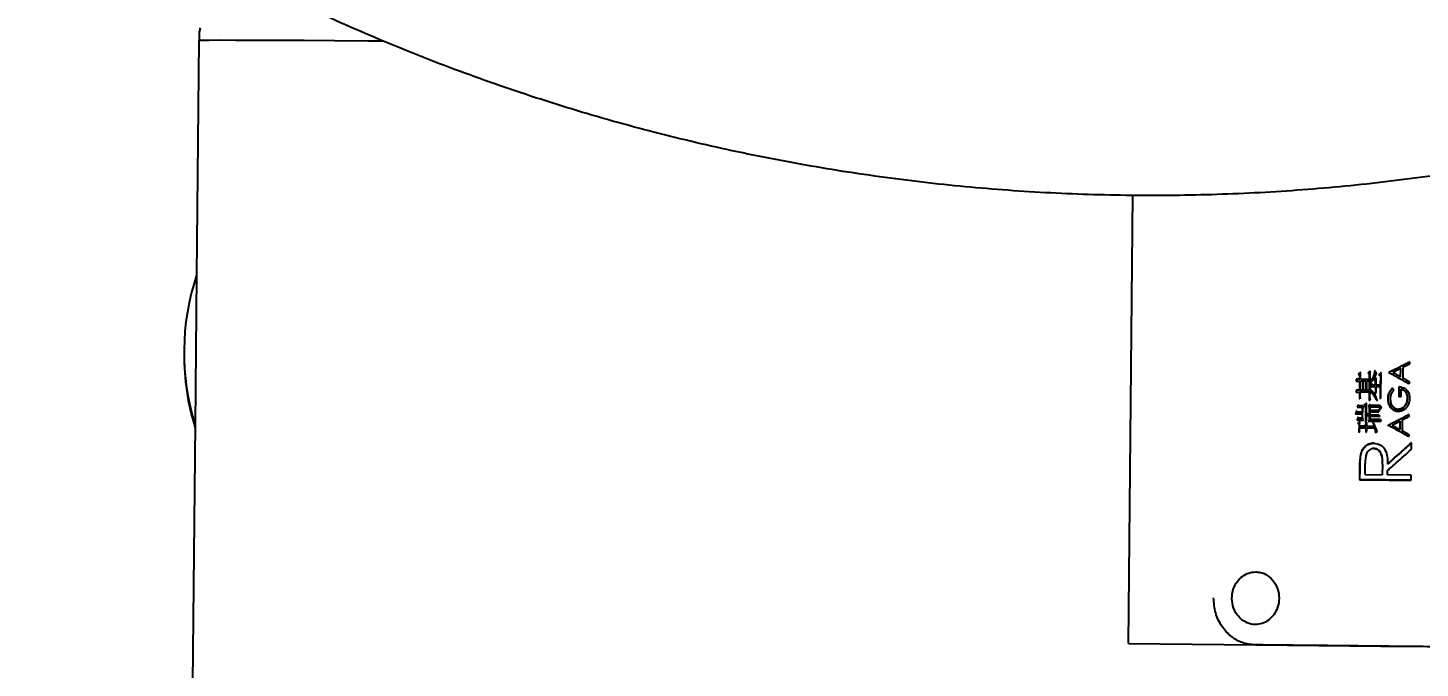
# Model space of a CAD drawing. Header units: millimetres. Extents: x 2454 to 4226, y 715 to 1968.
# Drawn here: x 3118.8 to 3225.9, y 883.1 to 932.4 of the extents above; entities that cross this region are included whole.
import ezdxf

# ---------------------------------------------------------------- set-up
doc = ezdxf.new("R2010")
doc.units = ezdxf.units.MM
doc.layers.add('标注', color=3, linetype='Continuous', lineweight=13)
doc.styles.add('SLDTEXTSTYLE1', font='txt.shx', dxfattribs={"width": 0.7, "bigfont": 'gbcbig.shx'})
doc.dimstyles.new('SLDDIMSTYLE12$0', dxfattribs={"dimtxt": 12, "dimasz": 10, "dimexe": 0, "dimexo": 0.0625, "dimgap": 0.875, "dimtad": 1, "dimdec": 1, "dimlfac": 1.8, "dimrnd": 1e-09, "dimzin": 12, "dimdsep": 46, "dimtxsty": 'SLDTEXTSTYLE1', "dimcen": 0.09, "dimdle": 8.16, "dimclrd": 3, "dimclre": 3, "dimadec": 0, "dimazin": 3, "dimtfac": 1, "dimtdec": 1, "dimtofl": 0, "dimtmove": 0, "dimatfit": 3, "dimfxl": 0, "dimfrac": 2, "dimtolj": 1, "dimlwd": 5, "dimlwe": 5, "dimarcsym": 0})

# ---------------------------------------------------------------- blocks, each defined once
blk = doc.blocks.new('*D50')
at = {"layer": 'Defpoints', "color": 0, "transparency": 16777216}
for p in [(3205.35, 1072.8), (3019.25, 833.3), (3203.38, 833.3)]:
    blk.add_point(p, dxfattribs=at)
at = {"layer": '标注', "color": 3, "lineweight": 5, "transparency": 16777216}
blk.add_line((3205.29, 1072.8), (3019.25, 1072.8), dxfattribs=at)
at = {"layer": '标注', "color": 3, "linetype": 'Continuous', "lineweight": 5, "transparency": 16777216}
for p, q in [((3019.25, 1062.8), (3019.25, 843.3)), ((3203.32, 833.3), (3019.25, 833.3))]:
    blk.add_line(p, q, dxfattribs=at)
at = {"layer": '标注', "color": 3, "transparency": 16777216}
for points in [[(3017.58, 1062.8), (3020.92, 1062.8), (3019.25, 1072.8)], [(3017.58, 843.3), (3020.92, 843.3), (3019.25, 833.3)]]:
    blk.add_solid(points, dxfattribs=at)
at = {"layer": '标注', "color": 0, "transparency": 16777216, "insert": (3004.66, 912.63), "char_height": 12, "attachment_point": 5, "rotation": 90, "style": 'SLDTEXTSTYLE1'}
blk.add_mtext('\\A1;{\\fSimSun|b0|i0|c134|p2;\\H2.28571x;245}', dxfattribs=at)

msp = doc.modelspace()

# ---------------------------------------------------------------- linework, layer by layer
at = {"color": 7, "linetype": 'Continuous', "lineweight": 25}
for p, q in [((3131.948, 931.455), (3131.768, 913.369)), ((3203.489, 884.996), (3203.832, 919.539)), ((3203.489, 884.996), (3203.832, 919.539)), ((3131.768, 913.369), (3131.654, 901.844)), ((3130.81, 907.476), (3130.81, 907.286)), ((3225.12, 906.71), (3225.118, 906.534)), ((3221.173, 905.759), (3221.189, 905.759)), ((3221.308, 905.631), (3221.292, 905.631)), ((3221.305, 905.359), (3221.308, 905.631)), ((3221.348, 905.358), (3221.354, 905.913)), ((3221.921, 905.849), (3221.938, 905.849)), ((3222.053, 905.351), (3222.057, 905.73)), ((3222.095, 905.195), (3222.103, 906.012)), ((3222.437, 906.018), (3222.455, 906.018)), ((3222.489, 906.018), (3222.455, 906.018)), ((3222.933, 905.877), (3222.769, 905.713)), ((3222.769, 905.713), (3222.888, 905.595)), ((3222.888, 905.595), (3222.881, 904.914)), ((3222.916, 904.144), (3222.933, 905.877)), ((3223.517, 905.895), (3223.536, 905.895)), ((3223.536, 905.872), (3223.517, 905.872)), ((3223.536, 905.872), (3223.536, 905.895)), ((3224.443, 905.546), (3224.449, 906.19)), ((3224.612, 906.273), (3224.604, 905.457)), ((3221.005, 905.215), (3221.02, 905.215)), ((3221.305, 905.359), (3221.168, 905.36)), ((3221.297, 904.512), (3221.176, 904.513)), ((3221.297, 904.512), (3221.304, 905.222)), ((3221.34, 904.511), (3221.347, 905.222)), ((3221.546, 904.509), (3221.34, 904.511)), ((3221.553, 905.22), (3221.347, 905.222)), ((3222.053, 905.351), (3221.348, 905.358)), ((3221.537, 905.22), (3221.553, 905.22)), ((3221.546, 904.509), (3221.553, 905.22)), ((3221.589, 904.509), (3221.596, 905.219)), ((3221.796, 904.506), (3221.589, 904.509)), ((3221.803, 905.217), (3221.596, 905.219)), ((3221.786, 905.217), (3221.803, 905.217)), ((3221.796, 904.506), (3221.803, 905.217)), ((3221.839, 904.506), (3221.846, 905.217)), ((3222.045, 904.504), (3221.839, 904.506)), ((3222.052, 905.215), (3221.846, 905.217)), ((3222.035, 905.214), (3222.052, 905.215)), ((3222.045, 904.504), (3222.052, 905.215)), ((3222.083, 903.997), (3222.087, 904.435)), ((3222.089, 904.61), (3222.094, 905.136)), ((3222.222, 905.008), (3222.134, 904.785)), ((3222.289, 904.92), (3222.222, 905.008)), ((3222.512, 904.918), (3222.289, 904.92)), ((3222.561, 905.472), (3222.405, 905.318)), ((3222.405, 905.318), (3222.515, 905.2)), ((3222.515, 905.2), (3222.498, 905.2)), ((3222.511, 904.791), (3222.506, 904.275)), ((3222.512, 904.918), (3222.515, 905.2)), ((3222.552, 904.547), (3222.554, 904.791)), ((3222.554, 904.791), (3222.88, 904.787)), ((3222.555, 904.917), (3222.561, 905.472)), ((3222.881, 904.914), (3222.555, 904.917)), ((3222.861, 904.787), (3222.88, 904.787)), ((3222.88, 904.787), (3222.87, 903.872)), ((3223.774, 904.669), (3223.794, 904.669)), ((3223.908, 904.53), (3223.794, 904.669)), ((3224.334, 904.779), (3224.314, 904.779)), ((3224.327, 904.018), (3224.334, 904.779)), ((3224.488, 904.016), (3224.494, 904.616)), ((3225.105, 905.178), (3225.103, 905.002)), ((3221.183, 903.403), (3221.103, 903.199)), ((3221.251, 903.315), (3221.183, 903.403)), ((3221.275, 903.859), (3221.291, 903.859)), ((3221.291, 903.859), (3221.296, 904.375)), ((3221.336, 904.131), (3221.339, 904.375)), ((3222.044, 904.368), (3221.339, 904.375)), ((3221.639, 903.378), (3221.656, 903.378)), ((3221.813, 902.764), (3221.821, 903.542)), ((3222.02, 903.725), (3222.037, 903.725)), ((3222.027, 904.368), (3222.044, 904.368)), ((3222.037, 903.725), (3222.044, 904.368)), ((3222.488, 904.275), (3222.506, 904.275)), ((3222.506, 904.275), (3222.575, 904.352)), ((3222.852, 903.872), (3222.87, 903.872)), ((3222.87, 903.872), (3222.94, 903.949)), ((3223.476, 903.864), (3223.456, 903.864)), ((3224.327, 904.018), (3224.306, 904.018)), ((3224.488, 904.016), (3224.327, 904.018)), ((3224.488, 904.016), (3224.468, 904.016)), ((3224.971, 903.895), (3224.95, 903.895)), ((3220.96, 902.694), (3220.945, 902.694)), ((3221.049, 902.917), (3220.96, 902.694)), ((3221.108, 902.819), (3221.049, 902.917)), ((3221.173, 902.439), (3221.085, 902.236)), ((3221.103, 903.199), (3221.088, 903.199)), ((3221.103, 903.199), (3221.482, 903.195)), ((3221.478, 902.816), (3221.108, 902.819)), ((3221.207, 902.361), (3221.173, 902.439)), ((3221.474, 902.358), (3221.207, 902.361)), ((3221.477, 902.699), (3221.461, 902.699)), ((3221.482, 903.195), (3221.466, 903.195)), ((3221.477, 902.699), (3221.474, 902.358)), ((3221.482, 903.195), (3221.478, 902.816)), ((3221.48, 902.154), (3221.593, 902.279)), ((3221.517, 902.367), (3221.525, 903.195)), ((3221.593, 902.279), (3221.517, 902.367)), ((3221.525, 903.195), (3221.611, 903.194)), ((3221.56, 903.321), (3221.544, 903.321)), ((3221.611, 903.194), (3221.56, 903.321)), ((3221.775, 903.231), (3221.758, 903.231)), ((3221.763, 902.044), (3221.775, 903.231)), ((3221.807, 902.209), (3221.811, 902.588)), ((3221.956, 903.288), (3221.973, 903.288)), ((3222.032, 902.294), (3222.049, 902.294)), ((3222.049, 902.294), (3222.051, 902.527)), ((3222.052, 902.576), (3222.058, 903.189)), ((3222.091, 902.264), (3222.094, 902.488)), ((3222.822, 902.48), (3222.094, 902.488)), ((3222.095, 902.605), (3222.097, 902.838)), ((3222.772, 902.598), (3222.095, 902.605)), ((3222.757, 902.832), (3222.097, 902.838)), ((3222.098, 902.955), (3222.101, 903.218)), ((3222.716, 902.949), (3222.098, 902.955)), ((3222.778, 903.211), (3222.101, 903.218)), ((3222.805, 903.328), (3222.128, 903.335)), ((3222.739, 902.832), (3222.757, 902.832)), ((3222.793, 902.948), (3222.775, 902.948)), ((3222.793, 902.948), (3222.827, 902.948)), ((3222.804, 902.48), (3222.822, 902.48)), ((3222.809, 902.948), (3222.827, 902.948)), ((3224.29, 903.049), (3224.269, 903.049)), ((3224.295, 902.887), (3224.274, 902.887)), ((3225.08, 902.648), (3225.078, 902.473)), ((3131.654, 901.844), (3131.456, 881.958)), ((3221.085, 902.236), (3221.07, 902.235)), ((3221.291, 902.136), (3221.151, 901.982)), ((3221.151, 901.982), (3221.245, 901.874)), ((3221.223, 901.251), (3221.239, 901.251)), ((3221.245, 901.874), (3221.239, 901.251)), ((3221.239, 901.251), (3221.308, 901.328)), ((3221.284, 901.416), (3221.286, 901.62)), ((3221.286, 901.62), (3221.793, 901.615)), ((3221.287, 901.747), (3221.291, 902.136)), ((3221.794, 901.741), (3221.287, 901.747)), ((3221.431, 902.241), (3221.447, 902.242)), ((3221.447, 902.242), (3221.48, 902.154)), ((3221.84, 902.052), (3221.719, 901.917)), ((3221.719, 901.917), (3221.795, 901.829)), ((3221.746, 902.044), (3221.763, 902.044)), ((3221.773, 901.294), (3221.79, 901.294)), ((3221.793, 901.615), (3221.776, 901.615)), ((3221.79, 901.294), (3221.793, 901.615)), ((3221.79, 901.294), (3221.859, 901.371)), ((3221.795, 901.829), (3221.794, 901.741)), ((3221.824, 902.052), (3221.84, 902.052)), ((3221.834, 901.459), (3221.836, 901.614)), ((3221.836, 901.614), (3222.428, 901.608)), ((3221.837, 901.741), (3221.84, 902.052)), ((3222.395, 901.735), (3221.837, 901.741)), ((3221.953, 902.139), (3221.97, 902.139)), ((3222.897, 902.256), (3222.091, 902.264)), ((3222.095, 902.139), (3222.788, 902.132)), ((3222.33, 902.096), (3222.296, 902.087)), ((3222.296, 902.087), (3222.395, 901.735)), ((3222.313, 902.096), (3222.33, 902.096)), ((3222.411, 901.608), (3222.428, 901.608)), ((3222.519, 901.228), (3222.665, 901.333)), ((3222.929, 902.129), (3222.947, 902.129)), ((3223.477, 901.834), (3223.496, 901.834)), ((3223.496, 901.811), (3223.477, 901.811)), ((3223.496, 901.811), (3223.496, 901.834)), ((3224.403, 901.485), (3224.409, 902.128)), ((3224.571, 902.212), (3224.563, 901.396)), ((3222.388, 900.437), (3222.37, 900.437)), ((3225.064, 901.117), (3225.063, 900.941)), ((3225.273, 899.966), (3225.278, 900.465)), ((3221.372, 899.541), (3221.355, 899.541)), ((3221.291, 898.522), (3221.282, 897.621)), ((3221.307, 898.522), (3221.291, 898.522)), ((3221.299, 897.621), (3221.307, 898.522)), ((3221.71, 898.021), (3221.719, 898.865)), ((3221.71, 898.021), (3223.031, 898.007)), ((3223.045, 898.831), (3223.026, 898.831)), ((3223.045, 898.831), (3223.031, 898.007)), ((3223.437, 898.003), (3223.44, 898.331)), ((3225.254, 897.984), (3223.437, 898.003)), ((3225.25, 897.58), (3225.228, 897.58)), ((3225.25, 897.58), (3225.254, 897.984))]:
    msp.add_line(p, q, dxfattribs=at)
at = {"color": 7, "linetype": 'Continuous', "lineweight": 25, "flags": 128}
for points in [[(3146.126, 931.406), (3144.996, 931.414), (3142.392, 931.431), (3140.058, 931.446), (3138.003, 931.457), (3136.237, 931.465), (3134.767, 931.47), (3133.599, 931.472), (3132.74, 931.47), (3132.192, 931.466), (3131.957, 931.458), (3131.948, 931.455)], [(3225.12, 906.71), (3225.108, 906.71), (3225.098, 906.71)], [(3221.338, 905.913), (3221.347, 905.913), (3221.354, 905.913)], [(3222.04, 905.73), (3222.049, 905.73), (3222.057, 905.73)], [(3222.086, 906.012), (3222.095, 906.012), (3222.103, 906.012)], [(3222.751, 905.713), (3222.761, 905.713), (3222.769, 905.713)], [(3222.869, 905.595), (3222.879, 905.595), (3222.888, 905.595)], [(3222.915, 905.877), (3222.925, 905.877), (3222.933, 905.877)], [(3221.108, 905.438), (3221.099, 905.438), (3221.093, 905.438)], [(3221.093, 904.601), (3221.101, 904.601), (3221.108, 904.601)], [(3222.117, 904.785), (3222.126, 904.785), (3222.134, 904.785)], [(3222.222, 905.008), (3222.212, 905.008), (3222.204, 905.008)], [(3222.387, 905.318), (3222.397, 905.318), (3222.405, 905.318)], [(3222.493, 904.791), (3222.503, 904.791), (3222.511, 904.791)], [(3222.543, 905.472), (3222.553, 905.472), (3222.561, 905.472)], [(3225.103, 905.002), (3225.091, 905.002), (3225.081, 905.002)], [(3221.005, 904.368), (3221.013, 904.368), (3221.02, 904.368)], [(3221.183, 903.403), (3221.174, 903.403), (3221.167, 903.403)], [(3221.804, 903.542), (3221.813, 903.542), (3221.821, 903.542)], [(3222.069, 903.413), (3222.078, 903.413), (3222.086, 903.413)], [(3222.603, 903.729), (3222.609, 903.729), (3222.615, 903.729), (3222.621, 903.729)], [(3222.621, 903.729), (3222.634, 903.738), (3222.646, 903.748)], [(3221.049, 902.917), (3221.04, 902.917), (3221.033, 902.917)], [(3221.173, 902.439), (3221.164, 902.439), (3221.158, 902.439)], [(3221.611, 903.194), (3221.601, 903.194), (3221.595, 903.194)], [(3222.034, 902.527), (3222.043, 902.527), (3222.051, 902.527)], [(3222.041, 903.189), (3222.05, 903.189), (3222.058, 903.189)], [(3222.716, 902.949), (3222.731, 902.907), (3222.744, 902.869), (3222.757, 902.832)], [(3222.76, 903.211), (3222.769, 903.211), (3222.778, 903.211)], [(3222.772, 902.598), (3222.79, 902.557), (3222.806, 902.519), (3222.822, 902.48)], [(3225.08, 902.648), (3225.067, 902.648), (3225.058, 902.648)], [(3221.136, 901.982), (3221.144, 901.982), (3221.151, 901.982)], [(3221.229, 901.874), (3221.238, 901.874), (3221.245, 901.874)], [(3221.275, 902.136), (3221.283, 902.136), (3221.291, 902.136)], [(3221.308, 901.328), (3221.296, 901.372), (3221.284, 901.416)], [(3221.48, 902.154), (3221.471, 902.154), (3221.464, 902.154)], [(3221.702, 901.917), (3221.711, 901.917), (3221.719, 901.917)], [(3221.778, 901.829), (3221.787, 901.829), (3221.795, 901.829)], [(3221.832, 902.121), (3221.82, 902.165), (3221.807, 902.209)], [(3221.859, 901.371), (3221.847, 901.415), (3221.834, 901.459)], [(3222.278, 902.087), (3222.288, 902.087), (3222.296, 902.087)], [(3222.519, 901.228), (3222.508, 901.228), (3222.501, 901.228)], [(3222.897, 902.256), (3222.914, 902.214), (3222.931, 902.171), (3222.947, 902.129)], [(3225.063, 900.941), (3225.051, 900.941), (3225.041, 900.941)], [(3225.278, 900.465), (3225.266, 900.465), (3225.256, 900.465)], [(3221.282, 897.621), (3221.291, 897.621), (3221.299, 897.621)], [(3203.489, 884.996), (3208.402, 884.947), (3213.292, 884.897), (3218.137, 884.848), (3222.913, 884.798), (3224.262, 884.783)]]:
    msp.add_lwpolyline(points, dxfattribs=at)
at = {"color": 7, "linetype": 'Continuous', "lineweight": 25}
for centre, start, end in [((3149.71, 907.428), 161.67787, 197.18353), ((3149.71, 907.238), 179.85415, 197.16958)]:
    msp.add_arc(centre, 18.9, start, end, dxfattribs=at)
for points, knots in [([(3053.725, 1095.471), (3053.557, 1094.29), (3053.079, 1090.929), (3052.511, 1085.361), (3052.11, 1078.77), (3051.997, 1072.167), (3052.167, 1065.566), (3052.622, 1058.977), (3053.36, 1052.415), (3054.379, 1045.89), (3055.679, 1039.415), (3057.256, 1033.003), (3059.108, 1026.664), (3061.23, 1020.41), (3063.621, 1014.254), (3066.274, 1008.207), (3069.184, 1002.279), (3072.348, 996.482), (3075.758, 990.827), (3079.408, 985.323), (3083.292, 979.982), (3087.402, 974.813), (3091.731, 969.826), (3096.271, 965.03), (3101.013, 960.434), (3105.948, 956.046), (3111.068, 951.874), (3116.362, 947.927), (3121.822, 944.212), (3127.436, 940.735), (3133.195, 937.503), (3139.088, 934.522), (3145.103, 931.797), (3151.231, 929.334), (3157.458, 927.137), (3163.775, 925.21), (3170.169, 923.557), (3176.627, 922.181), (3183.14, 921.084), (3189.693, 920.268), (3196.275, 919.735), (3202.874, 919.486), (3209.478, 919.522), (3216.074, 919.841), (3222.651, 920.445), (3229.195, 921.331), (3235.695, 922.498), (3242.139, 923.943), (3248.514, 925.665), (3254.81, 927.659), (3261.013, 929.923), (3267.114, 932.452), (3273.1, 935.241), (3278.96, 938.285), (3284.684, 941.579), (3290.261, 945.116), (3295.68, 948.89), (3300.932, 952.893), (3306.007, 957.119), (3310.895, 961.56), (3315.587, 966.207), (3320.075, 971.051), (3324.35, 976.085), (3328.405, 981.297), (3332.231, 986.68), (3335.822, 992.222), (3339.171, 997.913), (3342.272, 1003.744), (3345.119, 1009.703), (3347.707, 1015.778), (3350.031, 1021.96), (3352.087, 1028.236), (3353.87, 1034.594), (3355.379, 1041.023), (3356.609, 1047.512), (3357.558, 1054.047), (3358.225, 1060.617), (3358.609, 1067.21), (3358.709, 1073.813), (3358.524, 1080.414), (3358.055, 1087.001), (3357.303, 1093.562), (3356.27, 1100.085), (3354.956, 1106.557), (3353.365, 1112.966), (3351.5, 1119.301), (3349.363, 1125.55), (3346.96, 1131.701), (3344.294, 1137.742), (3341.37, 1143.664), (3338.194, 1149.454), (3334.772, 1155.102), (3331.11, 1160.597), (3327.214, 1165.93), (3323.093, 1171.09), (3318.753, 1176.068), (3314.203, 1180.854), (3309.452, 1185.44), (3304.507, 1189.817), (3299.378, 1193.977), (3294.075, 1197.913), (3288.607, 1201.617), (3282.985, 1205.081), (3277.219, 1208.301), (3271.32, 1211.269), (3265.299, 1213.981), (3259.166, 1216.431), (3252.934, 1218.614), (3246.613, 1220.528), (3240.216, 1222.167), (3233.754, 1223.529), (3227.24, 1224.612), (3220.684, 1225.414), (3214.101, 1225.932), (3207.501, 1226.167), (3200.898, 1226.117), (3194.302, 1225.783), (3187.727, 1225.166), (3181.185, 1224.266), (3174.687, 1223.085), (3168.247, 1221.625), (3161.875, 1219.89), (3155.584, 1217.881), (3149.385, 1215.604), (3143.29, 1213.062), (3137.31, 1210.26), (3131.456, 1207.204), (3125.739, 1203.898), (3120.17, 1200.348), (3114.759, 1196.563), (3109.516, 1192.548), (3104.45, 1188.311), (3099.572, 1183.86), (3094.89, 1179.203), (3090.412, 1174.349), (3086.148, 1169.306), (3082.105, 1164.085), (3078.29, 1158.694), (3074.711, 1153.144), (3071.374, 1147.445), (3068.286, 1141.608), (3065.452, 1135.643), (3062.877, 1129.562), (3060.567, 1123.375), (3058.525, 1117.095), (3056.754, 1110.733), (3055.262, 1104.3), (3054.3, 1099.2), (3053.845, 1096.248), (3053.725, 1095.471)], [0, 0, 0, 0, 0.00371707, 0.01057073, 0.01742476, 0.02427878, 0.03113281, 0.03798684, 0.04484087, 0.0516949, 0.05854893, 0.06540296, 0.07225699, 0.07911102, 0.08596505, 0.09281907, 0.0996731, 0.10652713, 0.11338116, 0.12023519, 0.12708922, 0.13394325, 0.14079728, 0.14765131, 0.15450534, 0.16135937, 0.1682134, 0.17506743, 0.18192146, 0.18877549, 0.19562952, 0.20248355, 0.20933758, 0.21619161, 0.22304564, 0.22989967, 0.2367537, 0.24360773, 0.25046176, 0.25731579, 0.26416982, 0.27102385, 0.27787788, 0.28473191, 0.29158594, 0.29843997, 0.305294, 0.31214803, 0.31900206, 0.32585609, 0.33271012, 0.33956415, 0.34641818, 0.35327221, 0.36012624, 0.36698027, 0.3738343, 0.38068833, 0.38754236, 0.39439639, 0.40125042, 0.40810445, 0.41495848, 0.42181251, 0.42866653, 0.43552056, 0.44237459, 0.44922862, 0.45608265, 0.46293668, 0.46979071, 0.47664474, 0.48349877, 0.4903528, 0.49720683, 0.50406086, 0.51091488, 0.51776891, 0.52462294, 0.53147697, 0.538331, 0.54518503, 0.55203906, 0.55889309, 0.56574712, 0.57260114, 0.57945517, 0.5863092, 0.59316323, 0.60001726, 0.60687129, 0.61372532, 0.62057935, 0.62743338, 0.63428741, 0.64114144, 0.64799547, 0.6548495, 0.66170352, 0.66855755, 0.67541158, 0.68226561, 0.68911964, 0.69597367, 0.7028277, 0.70968173, 0.71653576, 0.72338979, 0.73024382, 0.73709785, 0.74395188, 0.75080591, 0.75765994, 0.76451397, 0.771368, 0.77822203, 0.78507606, 0.79193009, 0.79878412, 0.80563816, 0.81249219, 0.81934622, 0.82620025, 0.83305428, 0.83990831, 0.84676234, 0.85361637, 0.8604704, 0.86732443, 0.87417846, 0.88103249, 0.88788652, 0.89474054, 0.90159457, 0.9084486, 0.91530263, 0.92215666, 0.92901069, 0.93586472, 0.94271875, 0.94957278, 0.95642681, 0.96328084, 0.97013487, 0.9769889, 0.98384293, 0.99069696, 0.99755098, 1, 1, 1, 1]), ([(3132.048, 932.433), (3132.023, 932.329), (3131.949, 932.008), (3131.971, 931.677), (3131.986, 931.454)], [0, 0, 0, 0, 0.325192, 1, 1, 1, 1]), ([(3223.536, 905.895), (3223.589, 905.922), (3223.851, 906.056), (3224.246, 906.259), (3224.721, 906.504), (3224.987, 906.641), (3225.12, 906.71)], [0, 0, 0, 0, 0.0989375, 0.4946909, 0.7473415, 1, 1, 1, 1]), ([(3221.189, 905.759), (3221.211, 905.779), (3221.249, 905.815), (3221.304, 905.866), (3221.337, 905.897), (3221.354, 905.913)], [0, 0, 0, 0, 0.3949389, 0.6974693, 1, 1, 1, 1]), ([(3221.308, 905.631), (3221.298, 905.642), (3221.278, 905.664), (3221.238, 905.706), (3221.208, 905.738), (3221.189, 905.759)], [0, 0, 0, 0, 0.2554236, 0.5108472, 1, 1, 1, 1]), ([(3221.938, 905.849), (3221.959, 905.869), (3221.997, 905.907), (3222.052, 905.962), (3222.086, 905.996), (3222.103, 906.012)], [0, 0, 0, 0, 0.3835568, 0.6917783, 1, 1, 1, 1]), ([(3222.057, 905.73), (3222.046, 905.741), (3222.025, 905.762), (3221.986, 905.801), (3221.957, 905.83), (3221.938, 905.849)], [0, 0, 0, 0, 0.2657695, 0.5315389, 1, 1, 1, 1]), ([(3222.437, 906.018), (3222.417, 905.838), (3222.382, 905.521), (3222.169, 905.293), (3222.077, 905.195)], [0, 0, 0, 0, 0.570912, 1, 1, 1, 1]), ([(3222.094, 905.136), (3222.161, 905.182), (3222.298, 905.275), (3222.468, 905.527), (3222.554, 905.728), (3222.607, 905.851)], [0, 0, 0, 0, 0.2712295, 0.5514699, 1, 1, 1, 1]), ([(3222.455, 906.018), (3222.435, 905.838), (3222.4, 905.521), (3222.186, 905.293), (3222.095, 905.195)], [0, 0, 0, 0, 0.5707993, 1, 1, 1, 1]), ([(3222.607, 905.851), (3222.589, 905.859), (3222.553, 905.873), (3222.505, 905.932), (3222.495, 905.985), (3222.489, 906.018)], [0, 0, 0, 0, 0.2679556, 0.5459546, 1, 1, 1, 1]), ([(3225.103, 905.002), (3225.052, 905.03), (3224.796, 905.173), (3224.406, 905.389), (3223.935, 905.651), (3223.669, 905.798), (3223.536, 905.872)], [0, 0, 0, 0, 0.0983625, 0.4918159, 0.7459039, 1, 1, 1, 1]), ([(3224.449, 906.19), (3224.397, 906.163), (3224.293, 906.109), (3224.091, 906.005), (3223.941, 905.929), (3223.844, 905.879)], [0, 0, 0, 0, 0.2590001, 0.5180001, 1, 1, 1, 1]), ([(3223.844, 905.879), (3223.896, 905.85), (3223.998, 905.793), (3224.198, 905.682), (3224.346, 905.6), (3224.443, 905.546)], [0, 0, 0, 0, 0.2575228, 0.5150456, 1, 1, 1, 1]), ([(3225.118, 906.534), (3225.066, 906.507), (3224.962, 906.453), (3224.793, 906.366), (3224.676, 906.306), (3224.612, 906.273)], [0, 0, 0, 0, 0.3087246, 0.6174491, 1, 1, 1, 1]), ([(3221.02, 905.215), (3221.031, 905.243), (3221.051, 905.294), (3221.081, 905.369), (3221.099, 905.415), (3221.108, 905.438)], [0, 0, 0, 0, 0.3743389, 0.6871694, 1, 1, 1, 1]), ([(3221.02, 905.215), (3221.05, 905.217), (3221.112, 905.221), (3221.207, 905.222), (3221.272, 905.222), (3221.304, 905.222)], [0, 0, 0, 0, 0.3165531, 0.6581884, 1, 1, 1, 1]), ([(3221.02, 904.368), (3221.031, 904.396), (3221.051, 904.449), (3221.08, 904.527), (3221.099, 904.576), (3221.108, 904.601)], [0, 0, 0, 0, 0.3606979, 0.6803489, 1, 1, 1, 1]), ([(3221.108, 905.438), (3221.113, 905.432), (3221.123, 905.419), (3221.138, 905.399), (3221.153, 905.38), (3221.163, 905.366), (3221.168, 905.36)], [0, 0, 0, 0, 0.2500001, 0.5000001, 0.7500002, 1, 1, 1, 1]), ([(3221.108, 904.601), (3221.118, 904.589), (3221.133, 904.569), (3221.156, 904.539), (3221.17, 904.522), (3221.176, 904.513)], [0, 0, 0, 0, 0.4011791, 0.7005897, 1, 1, 1, 1]), ([(3222.07, 904.435), (3222.196, 904.327), (3222.425, 904.131), (3222.547, 903.853), (3222.602, 903.729)], [0, 0, 0, 0, 0.5504441, 1, 1, 1, 1]), ([(3222.087, 904.435), (3222.213, 904.327), (3222.443, 904.131), (3222.565, 903.853), (3222.621, 903.729)], [0, 0, 0, 0, 0.5505426, 1, 1, 1, 1]), ([(3222.646, 903.748), (3222.577, 903.937), (3222.455, 904.269), (3222.199, 904.508), (3222.089, 904.61)], [0, 0, 0, 0, 0.5678646, 1, 1, 1, 1]), ([(3222.134, 904.785), (3222.196, 904.788), (3222.29, 904.791), (3222.416, 904.792), (3222.479, 904.791), (3222.511, 904.791)], [0, 0, 0, 0, 0.4979098, 0.748942, 1, 1, 1, 1]), ([(3222.575, 904.352), (3222.567, 904.388), (3222.553, 904.452), (3222.552, 904.518), (3222.552, 904.547)], [0, 0, 0, 0, 0.55877603, 1, 1, 1, 1]), ([(3223.476, 903.864), (3223.495, 904.034), (3223.53, 904.334), (3223.714, 904.568), (3223.794, 904.669)], [0, 0, 0, 0, 0.5660392, 1, 1, 1, 1]), ([(3223.908, 904.53), (3223.857, 904.465), (3223.773, 904.358), (3223.696, 904.181), (3223.649, 904.023), (3223.641, 903.912), (3223.638, 903.857)], [0, 0, 0, 0, 0.3334509, 0.5535292, 0.7760153, 1, 1, 1, 1]), ([(3224.334, 904.779), (3224.454, 904.766), (3224.696, 904.741), (3224.973, 904.504), (3225.117, 904.196), (3225.127, 903.985), (3225.132, 903.879)], [0, 0, 0, 0, 0.2666089, 0.5412535, 0.7679031, 1, 1, 1, 1]), ([(3224.473, 904.616), (3224.552, 904.59), (3224.713, 904.536), (3224.912, 904.272), (3224.935, 904.039), (3224.95, 903.895)], [0, 0, 0, 0, 0.2663953, 0.5454954, 1, 1, 1, 1]), ([(3224.971, 903.895), (3224.966, 903.987), (3224.956, 904.17), (3224.843, 904.399), (3224.684, 904.561), (3224.557, 904.598), (3224.494, 904.616)], [0, 0, 0, 0, 0.291409, 0.5758768, 0.791468, 1, 1, 1, 1]), ([(3224.604, 905.457), (3224.655, 905.429), (3224.757, 905.372), (3224.925, 905.279), (3225.04, 905.214), (3225.105, 905.178)], [0, 0, 0, 0, 0.3068882, 0.6137762, 1, 1, 1, 1]), ([(3221.02, 904.368), (3221.05, 904.37), (3221.11, 904.373), (3221.202, 904.375), (3221.264, 904.375), (3221.296, 904.375)], [0, 0, 0, 0, 0.3216745, 0.6607658, 1, 1, 1, 1]), ([(3221.36, 903.936), (3221.35, 903.925), (3221.334, 903.907), (3221.31, 903.881), (3221.297, 903.867), (3221.291, 903.859)], [0, 0, 0, 0, 0.4296256, 0.7148128, 1, 1, 1, 1]), ([(3221.36, 903.936), (3221.352, 903.972), (3221.337, 904.037), (3221.337, 904.102), (3221.336, 904.131)], [0, 0, 0, 0, 0.558776, 1, 1, 1, 1]), ([(3221.656, 903.378), (3221.677, 903.399), (3221.715, 903.437), (3221.77, 903.492), (3221.804, 903.525), (3221.821, 903.542)], [0, 0, 0, 0, 0.3835567, 0.6917782, 1, 1, 1, 1]), ([(3221.775, 903.231), (3221.755, 903.256), (3221.725, 903.293), (3221.685, 903.342), (3221.666, 903.366), (3221.656, 903.378)], [0, 0, 0, 0, 0.4999999, 0.74999994, 1, 1, 1, 1]), ([(3221.973, 903.288), (3221.983, 903.299), (3222.003, 903.321), (3222.04, 903.363), (3222.068, 903.393), (3222.086, 903.413)], [0, 0, 0, 0, 0.2643851, 0.5287701, 1, 1, 1, 1]), ([(3222.107, 903.802), (3222.097, 903.791), (3222.08, 903.773), (3222.057, 903.747), (3222.044, 903.732), (3222.037, 903.725)], [0, 0, 0, 0, 0.4296256, 0.7148128, 1, 1, 1, 1]), ([(3222.107, 903.802), (3222.098, 903.838), (3222.084, 903.902), (3222.083, 903.968), (3222.083, 903.997)], [0, 0, 0, 0, 0.558776, 1, 1, 1, 1]), ([(3222.086, 903.413), (3222.089, 903.406), (3222.096, 903.393), (3222.107, 903.374), (3222.117, 903.354), (3222.124, 903.341), (3222.128, 903.335)], [0, 0, 0, 0, 0.2500001, 0.5000001, 0.7500002, 1, 1, 1, 1]), ([(3222.94, 903.949), (3222.932, 903.985), (3222.917, 904.049), (3222.916, 904.115), (3222.916, 904.144)], [0, 0, 0, 0, 0.558776, 1, 1, 1, 1]), ([(3223.583, 904.353), (3223.561, 904.321), (3223.466, 904.178), (3223.461, 904.001), (3223.456, 903.864)], [0, 0, 0, 0, 0.2281909, 1, 1, 1, 1]), ([(3223.456, 903.864), (3223.467, 903.723), (3223.489, 903.446), (3223.702, 903.12), (3223.98, 902.924), (3224.177, 902.899), (3224.274, 902.887)], [0, 0, 0, 0, 0.2933182, 0.5768551, 0.7911391, 1, 1, 1, 1]), ([(3224.295, 902.887), (3224.171, 902.907), (3223.918, 902.947), (3223.646, 903.213), (3223.495, 903.534), (3223.482, 903.753), (3223.476, 903.864)], [0, 0, 0, 0, 0.2658428, 0.5418139, 0.768515, 1, 1, 1, 1]), ([(3223.638, 903.857), (3223.649, 903.743), (3223.67, 903.52), (3223.832, 903.252), (3224.052, 903.083), (3224.212, 903.06), (3224.29, 903.049)], [0, 0, 0, 0, 0.2925438, 0.5767136, 0.7913595, 1, 1, 1, 1]), ([(3224.95, 903.895), (3224.938, 903.776), (3224.915, 903.542), (3224.747, 903.261), (3224.519, 903.081), (3224.352, 903.06), (3224.269, 903.049)], [0, 0, 0, 0, 0.292754, 0.57715034, 0.79187905, 1, 1, 1, 1]), ([(3224.29, 903.049), (3224.36, 903.056), (3224.501, 903.071), (3224.688, 903.192), (3224.843, 903.374), (3224.949, 903.616), (3224.964, 903.801), (3224.971, 903.895)], [0, 0, 0, 0, 0.1764104, 0.3570233, 0.5434572, 0.7697666, 1, 1, 1, 1]), ([(3225.132, 903.879), (3225.118, 903.712), (3225.094, 903.418), (3224.908, 903.198), (3224.827, 903.102)], [0, 0, 0, 0, 0.56796562, 1, 1, 1, 1]), ([(3220.96, 902.694), (3221.058, 902.697), (3221.192, 902.7), (3221.365, 902.7), (3221.439, 902.699), (3221.477, 902.699)], [0, 0, 0, 0, 0.5646192, 0.7823024, 1, 1, 1, 1]), ([(3221.204, 902.699), (3221.207, 902.699), (3221.252, 902.7), (3221.315, 902.7), (3221.385, 902.699), (3221.414, 902.699), (3221.427, 902.699), (3221.436, 902.699), (3221.439, 902.699), (3221.441, 902.699)], [0, 0, 0, 0, 0.0376292, 0.5204875, 0.7311183, 0.8559802, 0.881025, 0.9042159, 1, 1, 1, 1]), ([(3221.56, 903.321), (3221.522, 903.319), (3221.451, 903.314), (3221.348, 903.314), (3221.283, 903.314), (3221.251, 903.315)], [0, 0, 0, 0, 0.3726554, 0.6862937, 1, 1, 1, 1]), ([(3221.507, 903.319), (3221.501, 903.318), (3221.491, 903.318), (3221.456, 903.317), (3221.404, 903.315), (3221.332, 903.314), (3221.303, 903.314), (3221.286, 903.314)], [0, 0, 0, 0, 0.1377243, 0.1997618, 0.4877098, 0.6945881, 1, 1, 1, 1]), ([(3221.811, 902.588), (3221.851, 902.578), (3221.931, 902.558), (3222.011, 902.538), (3222.051, 902.527)], [0, 0, 0, 0, 0.5, 1, 1, 1, 1]), ([(3222.052, 902.576), (3222.003, 902.605), (3221.915, 902.657), (3221.844, 902.731), (3221.813, 902.764)], [0, 0, 0, 0, 0.5559766, 1, 1, 1, 1]), ([(3222.049, 902.294), (3222.036, 902.268), (3222.009, 902.216), (3221.983, 902.165), (3221.97, 902.139)], [0, 0, 0, 0, 0.5, 1, 1, 1, 1]), ([(3222.058, 903.189), (3222.048, 903.201), (3222.029, 903.223), (3222.001, 903.255), (3221.982, 903.277), (3221.973, 903.288)], [0, 0, 0, 0, 0.34370472, 0.67185235, 1, 1, 1, 1]), ([(3222.778, 903.211), (3222.783, 903.21), (3222.792, 903.208), (3222.805, 903.199), (3222.815, 903.185), (3222.827, 903.149), (3222.81, 903.068), (3222.8, 902.996), (3222.793, 902.948)], [0, 0, 0, 0, 0.0494732, 0.100249, 0.1631607, 0.2286431, 0.4921574, 1, 1, 1, 1]), ([(3222.983, 903.17), (3222.963, 903.217), (3222.935, 903.28), (3222.859, 903.324), (3222.823, 903.326), (3222.805, 903.328)], [0, 0, 0, 0, 0.5737678, 0.7886517, 1, 1, 1, 1]), ([(3222.827, 902.948), (3222.837, 902.979), (3222.852, 903.031), (3222.89, 903.096), (3222.93, 903.142), (3222.966, 903.161), (3222.983, 903.17)], [0, 0, 0, 0, 0.34924626, 0.57160033, 0.78881855, 1, 1, 1, 1]), ([(3223.496, 901.834), (3223.549, 901.861), (3223.81, 901.995), (3224.205, 902.198), (3224.681, 902.442), (3224.947, 902.58), (3225.08, 902.648)], [0, 0, 0, 0, 0.0989375, 0.4946907, 0.7473414, 1, 1, 1, 1]), ([(3224.827, 903.102), (3224.775, 903.058), (3224.689, 902.986), (3224.547, 902.924), (3224.422, 902.891), (3224.337, 902.889), (3224.295, 902.887)], [0, 0, 0, 0, 0.3458969, 0.5658205, 0.7834681, 1, 1, 1, 1]), ([(3225.078, 902.473), (3225.026, 902.446), (3224.922, 902.392), (3224.753, 902.305), (3224.636, 902.245), (3224.571, 902.212)], [0, 0, 0, 0, 0.3087244, 0.6174488, 1, 1, 1, 1]), ([(3221.085, 902.236), (3221.12, 902.237), (3221.188, 902.24), (3221.309, 902.243), (3221.395, 902.242), (3221.447, 902.242)], [0, 0, 0, 0, 0.2861489, 0.5723084, 1, 1, 1, 1]), ([(3221.763, 902.044), (3221.774, 902.056), (3221.798, 902.082), (3221.821, 902.108), (3221.832, 902.121)], [0, 0, 0, 0, 0.5000001, 1, 1, 1, 1]), ([(3221.97, 902.139), (3222.03, 902.139), (3222.224, 902.14), (3222.55, 902.139), (3222.815, 902.132), (3222.947, 902.129)], [0, 0, 0, 0, 0.1853246, 0.5925978, 1, 1, 1, 1]), ([(3222.665, 901.333), (3222.624, 901.406), (3222.543, 901.551), (3222.44, 901.811), (3222.37, 901.992), (3222.33, 902.096)], [0, 0, 0, 0, 0.3010425, 0.5996857, 1, 1, 1, 1]), ([(3222.428, 901.608), (3222.438, 901.574), (3222.457, 901.506), (3222.489, 901.38), (3222.507, 901.286), (3222.519, 901.228)], [0, 0, 0, 0, 0.2709795, 0.5419841, 1, 1, 1, 1]), ([(3225.063, 900.941), (3225.012, 900.969), (3224.755, 901.112), (3224.366, 901.328), (3223.895, 901.59), (3223.629, 901.737), (3223.496, 901.811)], [0, 0, 0, 0, 0.0983625, 0.4918157, 0.7459038, 1, 1, 1, 1]), ([(3224.409, 902.128), (3224.357, 902.101), (3224.253, 902.048), (3224.051, 901.944), (3223.901, 901.867), (3223.804, 901.817)], [0, 0, 0, 0, 0.259, 0.5179999, 1, 1, 1, 1]), ([(3223.804, 901.817), (3223.855, 901.789), (3223.958, 901.732), (3224.158, 901.621), (3224.306, 901.539), (3224.403, 901.485)], [0, 0, 0, 0, 0.2575227, 0.5150453, 1, 1, 1, 1]), ([(3224.563, 901.396), (3224.615, 901.367), (3224.717, 901.31), (3224.884, 901.217), (3225, 901.153), (3225.064, 901.117)], [0, 0, 0, 0, 0.306888, 0.613776, 1, 1, 1, 1]), ([(3222.37, 900.437), (3222.239, 900.426), (3221.972, 900.403), (3221.658, 900.168), (3221.447, 899.87), (3221.386, 899.652), (3221.355, 899.541)], [0, 0, 0, 0, 0.2678692, 0.5433405, 0.7686869, 1, 1, 1, 1]), ([(3221.372, 899.541), (3221.414, 899.681), (3221.497, 899.956), (3221.765, 900.253), (3222.078, 900.418), (3222.285, 900.431), (3222.388, 900.437)], [0, 0, 0, 0, 0.2926029, 0.5750037, 0.7892871, 1, 1, 1, 1]), ([(3222.388, 900.437), (3222.551, 900.415), (3222.804, 900.381), (3223.082, 900.163), (3223.304, 899.863), (3223.435, 899.397), (3223.442, 899.021), (3223.445, 898.831)], [0, 0, 0, 0, 0.2253874, 0.3513889, 0.4812092, 0.7384328, 1, 1, 1, 1]), ([(3225.256, 900.465), (3225.209, 900.422), (3224.97, 900.209), (3224.547, 899.83), (3223.984, 899.328), (3223.612, 898.996), (3223.425, 898.831)], [0, 0, 0, 0, 0.0783163, 0.3915835, 0.6957854, 1, 1, 1, 1]), ([(3225.278, 900.465), (3225.234, 900.426), (3225.015, 900.229), (3224.6, 899.858), (3224.032, 899.353), (3223.641, 899.005), (3223.445, 898.831)], [0, 0, 0, 0, 0.07216689, 0.36083572, 0.68041055, 1, 1, 1, 1]), ([(3221.355, 899.541), (3221.332, 899.316), (3221.297, 898.977), (3221.292, 898.636), (3221.291, 898.522)], [0, 0, 0, 0, 0.6635392, 1, 1, 1, 1]), ([(3221.307, 898.522), (3221.308, 898.576), (3221.31, 898.739), (3221.317, 899.08), (3221.351, 899.364), (3221.372, 899.541)], [0, 0, 0, 0, 0.15948705, 0.47849222, 1, 1, 1, 1]), ([(3222.384, 900.033), (3222.328, 900.029), (3222.215, 900.022), (3222.056, 899.937), (3221.917, 899.812), (3221.714, 899.472), (3221.716, 899.134), (3221.719, 898.865)], [0, 0, 0, 0, 0.1121935, 0.2263919, 0.3531077, 0.4837392, 1, 1, 1, 1]), ([(3222.365, 900.033), (3222.422, 900.028), (3222.537, 900.018), (3222.699, 899.933), (3222.838, 899.802), (3223.034, 899.449), (3223.03, 899.106), (3223.026, 898.831)], [0, 0, 0, 0, 0.1122005, 0.2261765, 0.3528867, 0.4835934, 1, 1, 1, 1]), ([(3223.045, 898.831), (3223.049, 899.106), (3223.053, 899.45), (3222.857, 899.802), (3222.717, 899.933), (3222.555, 900.018), (3222.44, 900.028), (3222.384, 900.033)], [0, 0, 0, 0, 0.5161917, 0.6468895, 0.7736407, 0.887696, 1, 1, 1, 1]), ([(3223.44, 898.331), (3223.484, 898.371), (3223.706, 898.567), (3224.122, 898.938), (3224.689, 899.443), (3225.079, 899.791), (3225.273, 899.966)], [0, 0, 0, 0, 0.0721668, 0.3608354, 0.6804101, 1, 1, 1, 1]), ([(3221.282, 897.621), (3221.852, 897.616), (3223.174, 897.602), (3224.483, 897.588), (3225.228, 897.58)], [0, 0, 0, 0, 0.43095014, 1, 1, 1, 1]), ([(3225.25, 897.58), (3224.686, 897.586), (3223.376, 897.6), (3222.052, 897.614), (3221.299, 897.621)], [0, 0, 0, 0, 0.43035098, 1, 1, 1, 1]), ([(3213.294, 890.521), (3213.11, 890.504), (3212.74, 890.471), (3212.236, 890.19), (3211.818, 889.759), (3211.527, 889.172), (3211.419, 888.47), (3211.544, 887.733), (3211.911, 887.083), (3212.455, 886.638), (3213.065, 886.447), (3213.651, 886.483), (3214.177, 886.706), (3214.621, 887.095), (3214.952, 887.639), (3215.118, 888.315), (3215.062, 889.052), (3214.762, 889.741), (3214.259, 890.25), (3213.73, 890.489), (3213.406, 890.512), (3213.294, 890.521)], [0, 0, 0, 0, 0.0458219, 0.0918137, 0.1404849, 0.1938978, 0.2526148, 0.314733, 0.3769872, 0.434762, 0.4860879, 0.5328867, 0.5786216, 0.626347, 0.6781467, 0.7354189, 0.7970234, 0.8595055, 0.9189527, 0.9721334, 1, 1, 1, 1]), ([(3213.238, 884.896), (3212.908, 884.932), (3212.247, 885.006), (3211.356, 885.53), (3210.634, 886.317), (3210.134, 887.353), (3210.075, 888.132), (3210.045, 888.528)], [0, 0, 0, 0, 0.1849038, 0.3700749, 0.5649343, 0.7786485, 1, 1, 1, 1]), ([(3272.043, 884.207), (3271.906, 884.21), (3271.38, 884.22), (3269.957, 884.243), (3267.615, 884.279), (3264.401, 884.323), (3260.243, 884.377), (3255.445, 884.437), (3250.05, 884.501), (3244.148, 884.568), (3238.361, 884.633), (3232.873, 884.692), (3227.802, 884.746), (3222.812, 884.798), (3217.947, 884.848), (3214.808, 884.88), (3213.238, 884.896)], [0, 0, 0, 0, 0.0237951, 0.0916866, 0.1595755, 0.2478368, 0.3363798, 0.4246407, 0.5128963, 0.6014321, 0.6896862, 0.7548428, 0.8199992, 0.8851542, 0.9425747, 1, 1, 1, 1])]:
    msp.add_open_spline(points, degree=3, knots=knots, dxfattribs=at)

# ---------------------------------------------------------------- dimensions: what is measured, and where the dimension line sits
at = {"layer": '标注'}
dim = msp.add_linear_dim(base=(3019.249, 833.301), p1=(3205.353, 1072.804), p2=(3203.378, 833.301), angle=90, text='{\\fSimSun|b0|i0|c134|p2;\\H2.28571x;245}', dimstyle='SLDDIMSTYLE12$0', override={"dimtdec": 3, "dimtzin": 0}, dxfattribs=at)
dim.commit()
dim.dimension.update_dxf_attribs({"geometry": '*D50', "text_midpoint": (3019.249, 912.633), "dimtype": 160})

doc.saveas('drawing.dxf')
